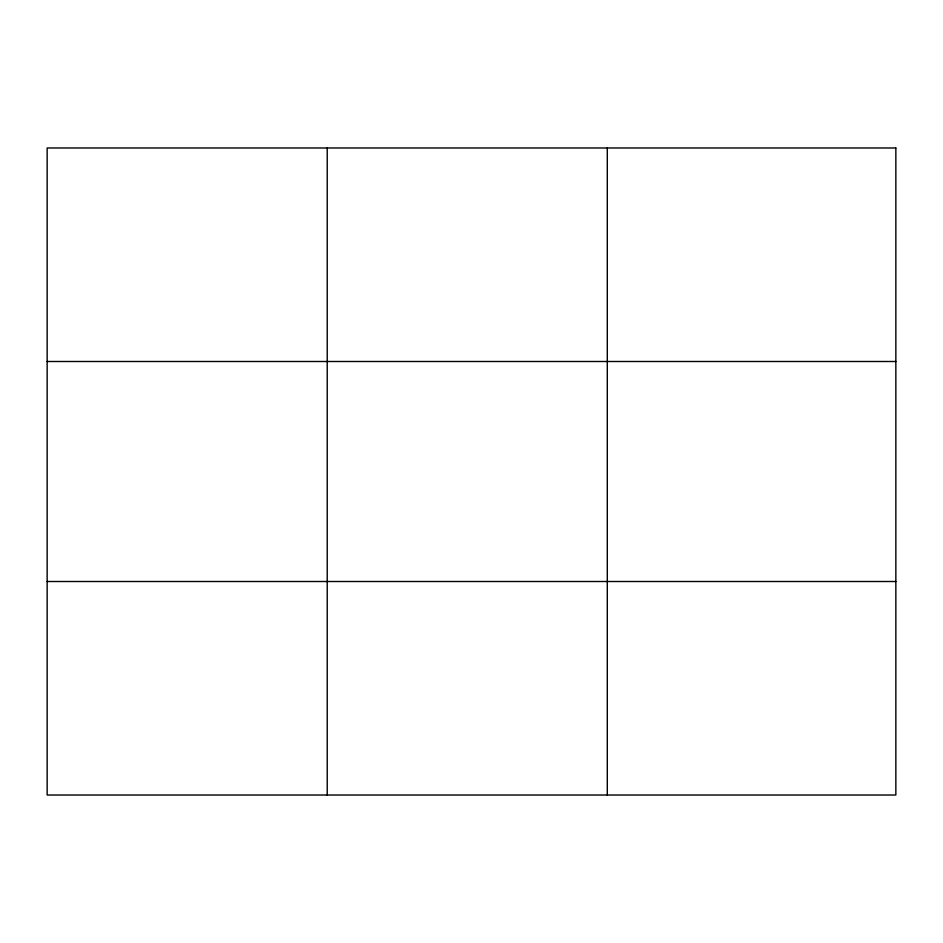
<?xml version="1.0" encoding="UTF-8"?>
<svg xmlns="http://www.w3.org/2000/svg" width="943" height="943" viewBox="0 0 943 943"><rect width="100%" height="100%" fill="white"/><g stroke="black" fill="none" stroke-linecap="round" stroke-linejoin="round"><path stroke-width="1.41" d="M327.221 147.98L327.221 795.02M607.292 147.98L607.292 795.02M47.15 361.499L895.85 361.499M47.15 581.501L895.85 581.501M895.85 147.98L895.85 795.02L47.15 795.02L47.15 147.98L895.85 147.98"/></g></svg>
